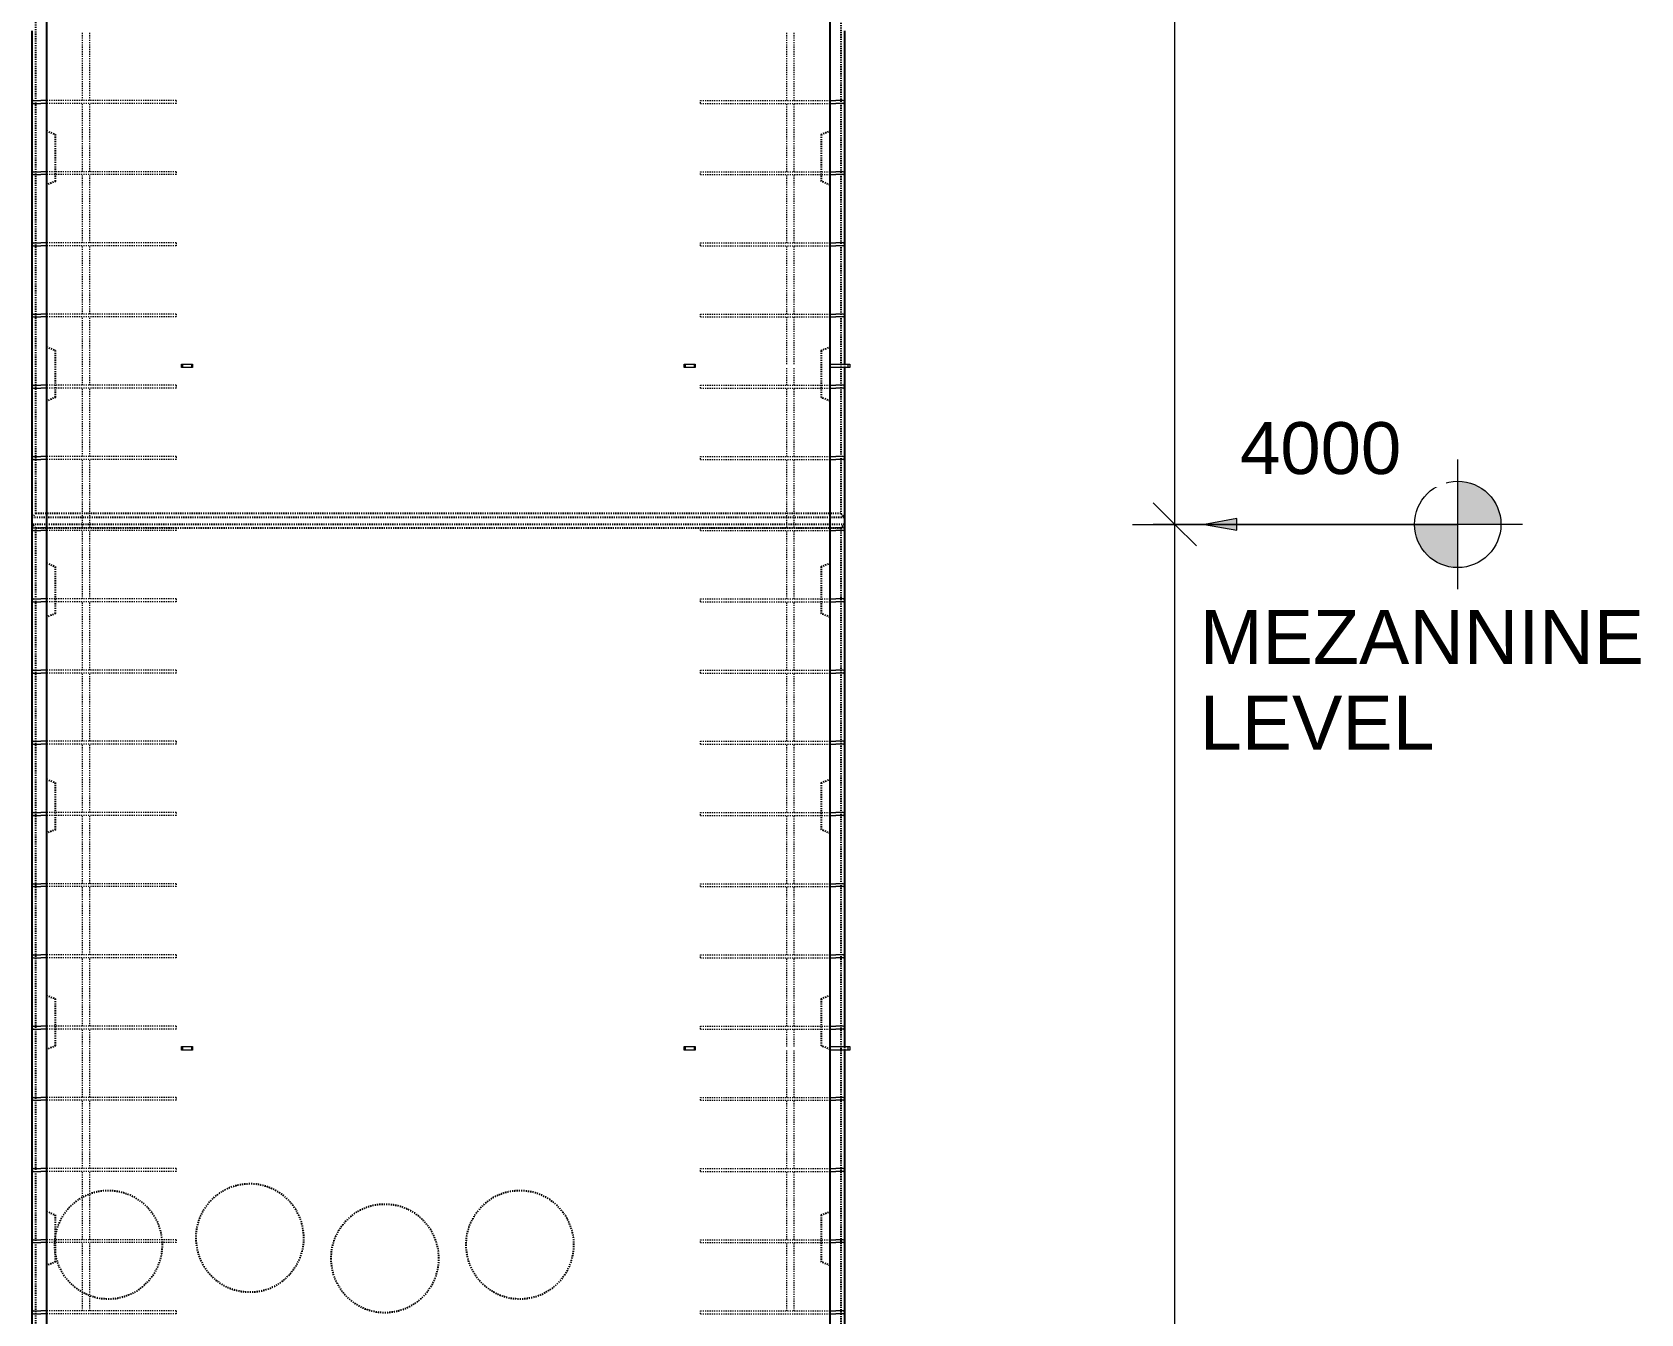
# Model space of a CAD drawing. Header units: millimetres. Extents: x 3013 to 24293, y -3068 to 13086.
# Drawn here: x 10063 to 14530, y 1468 to 5026 of the extents above; entities that cross this region are included whole.
import ezdxf

# ---------------------------------------------------------------- set-up
doc = ezdxf.new("R2010")
doc.units = ezdxf.units.MM
doc.linetypes.add('Dash', pattern=[6.36, 3.18, -3.18])
for name, color, linetype, lineweight in [('A-ANNO-DIMS', 211, 'Continuous', 9), ('A-ANNO-DIMS-60', 211, 'Continuous', 9), ('A-DETL-MBND', 5, 'Continuous', 18), ('A-GENM', 13, 'Continuous', 18), ('A-WALL', 113, 'Continuous', 25), ('A-WALL-HDLN', 110, 'Dash', 25), ('G-ANNO-DIMS', 111, 'Continuous', 9), ('G-ANNO-TEXT', 231, 'Continuous', 9), ('S-RBAR', 171, 'Continuous', 18)]:
    doc.layers.add(name, color=color, linetype=linetype, lineweight=lineweight)
doc.styles.add('Arial_1', font='arial.ttf', dxfattribs={"height": 150})
doc.styles.add('Arial_2', font='arial.ttf', dxfattribs={"height": 144})
doc.styles.add('Nirmala UI Semilight', font='NirmalaS.ttf', dxfattribs={"height": 150})
doc.dimstyles.new('Arrow_Filled_-_2_5_NI_UI', dxfattribs={"dimscale": 304.8, "dimtxt": 157.104592, "dimasz": 0.393701, "dimexe": 0.19685, "dimexo": 0.0625, "dimgap": 0.19685, "dimtad": 1, "dimdec": 0, "dimzin": 0, "dimdsep": 46, "dimtxsty": 'Nirmala UI Semilight', "dimblk1": 'OBLIQUE', "dimblk2": 'OBLIQUE', "dimsah": 1, "dimcen": 0.09, "dimazin": 0, "dimtfac": 1, "dimtdec": 4, "dimtix": 1, "dimtmove": 0, "dimatfit": 3, "dimfxl": 0.19685, "dimfxlon": 1, "dimtvp": 1, "dimtolj": 1, "dimtzin": 0, "dimarcsym": 2})

# ---------------------------------------------------------------- blocks, each defined once
blk = doc.blocks.new('RR spread anchor face based - RR-SA-2_5-200-1726821-Elevation Front')
at = {"layer": 'A-GENM'}
for p, q in [((11873.6, 6760), (11876.1, 6760)), ((11873.6, 6750), (11873.6, 6760)), ((11876.1, 6750), (11873.6, 6750)), ((11876.1, 6760), (11901.1, 6760)), ((11876.1, 6760), (11876.1, 6750)), ((11901.1, 6750), (11876.1, 6750)), ((11901.1, 6760), (11903.6, 6760)), ((11901.1, 6760), (11901.1, 6750)), ((11903.6, 6750), (11901.1, 6750)), ((11903.6, 6760), (11903.6, 6750))]:
    blk.add_line(p, q, dxfattribs=at)
blk = doc.blocks.new('RR spread anchor face based - RR-SA-3_0-200-1726827-Elevation Front')
at = {"layer": 'A-GENM'}
for p, q in [((12278.6, 6760), (12328.6, 6760)), ((12328.6, 6750), (12278.6, 6750)), ((12328.6, 6760), (12333.6, 6760)), ((12328.6, 6750), (12328.6, 6760)), ((12333.6, 6750), (12328.6, 6750)), ((12333.6, 6760), (12333.6, 6750))]:
    blk.add_line(p, q, dxfattribs=at)
blk = doc.blocks.new('DIMBLOCK100-Elevation Front')
at = {"layer": 'A-ANNO-DIMS-60'}
for p, q in [((13236.1, 3660), (13176.1, 3720)), ((13236.1, 3660), (13176.1, 3660)), ((13236.1, -1395), (13236.1, 3660)), ((13236.1, 3660), (13296.1, 3600)), ((13236.1, 3660), (13296.1, 3660)), ((13236.1, -1395), (13176.1, -1335)), ((13236.1, -1395), (13176.1, -1395)), ((13236.1, -1395), (13296.1, -1455)), ((13236.1, -1395), (13296.1, -1395))]:
    blk.add_line(p, q, dxfattribs=at)
at = {"layer": 'A-ANNO-DIMS-60', "color": 0, "insert": (12980.4, 904), "char_height": 150, "width": 548.438, "attachment_point": 1, "rotation": 90, "line_spacing_factor": 1.142579, "style": 'Nirmala UI Semilight'}
blk.add_mtext('5055', dxfattribs=at)
blk = doc.blocks.new('_Oblique')
at = {"color": 0, "linetype": 'ByBlock', "lineweight": -2}
blk.add_line((-0.5, -0.5), (0.5, 0.5), dxfattribs=at)
blk = doc.blocks.new('DIMBLOCK101-Elevation Front')
at = {"layer": 'A-ANNO-DIMS-60'}
for p, q in [((13236.1, 7660), (13176.1, 7720)), ((13236.1, 7660), (13176.1, 7660)), ((13236.1, 3660), (13236.1, 7660)), ((13236.1, 7660), (13296.1, 7600)), ((13236.1, 7660), (13296.1, 7660)), ((13236.1, 3660), (13176.1, 3720)), ((13236.1, 3660), (13176.1, 3660)), ((13236.1, 3660), (13296.1, 3600)), ((13236.1, 3660), (13296.1, 3660))]:
    blk.add_line(p, q, dxfattribs=at)
at = {"layer": 'A-ANNO-DIMS-60', "color": 0, "insert": (12980.4, 5430.1), "char_height": 150, "width": 551.866, "attachment_point": 1, "rotation": 90, "line_spacing_factor": 1.142579, "style": 'Nirmala UI Semilight'}
blk.add_mtext('4000', dxfattribs=at)
blk = doc.blocks.new('Spot Elevations - M_Spot Elevation - Target Filled-10609-Elevation Front')
at = {"layer": 'G-ANNO-DIMS'}
h = blk.add_hatch(color=256, dxfattribs=at)
edge = h.paths.add_edge_path()
edge.add_line((14045.3, 7660), (14165.3, 7660))
edge.add_arc((14045.3, 7660), 120, 0, 90)
edge.add_line((14045.3, 7780), (14045.3, 7660))
h = blk.add_hatch(color=256, dxfattribs=at)
edge = h.paths.add_edge_path()
edge.add_line((14045.3, 7660), (13925.3, 7660))
edge.add_arc((14045.3, 7660), 120, 180, 270)
edge.add_line((14045.3, 7540), (14045.3, 7660))
for p, q in [((14045.3, 7480), (14045.3, 7840)), ((14225.3, 7660), (13205.3, 7660))]:
    blk.add_line(p, q, dxfattribs=at)
blk.add_circle((14045.3, 7660), 120, dxfattribs=at)

msp = doc.modelspace()

# ---------------------------------------------------------------- hatches: boundary and pattern name
at = {"layer": 'G-ANNO-DIMS'}
msp.add_hatch(color=256, dxfattribs=at).paths.add_polyline_path([(13318.6, 3660), (13408.6, 3644.1), (13408.6, 3675.9)])

# ---------------------------------------------------------------- linework, layer by layer
at = {"layer": 'A-DETL-MBND'}
msp.add_line((13118.6, 3660), (13318.6, 3660), dxfattribs=at)
at = {"layer": 'A-WALL'}
for p, q in [((10102.6, 7060), (10102.6, -1395)), ((12278.6, -1395), (12278.6, 7060)), ((10062.6, 4833.1), (10062.6, 5029.9)), ((12318.6, 5030), (12318.6, 4833)), ((10062.6, 4635.4), (10062.6, 4832.3)), ((12318.6, 4832.3), (12318.6, 4635.4)), ((10062.6, 4437.7), (10062.6, 4634.6)), ((12318.6, 4634.6), (12318.6, 4437.7)), ((10062.6, 4240.1), (10062.6, 4436.9)), ((12318.6, 4437), (12318.6, 4240)), ((10062.6, 4042.4), (10062.6, 4239.3)), ((12318.6, 4239.3), (12318.6, 4105)), ((12318.6, 4095), (12318.6, 4042.4)), ((10062.6, 3844.7), (10062.6, 4041.6)), ((12318.6, 4041.6), (12318.6, 3844.7)), ((10062.6, 3647.1), (10062.6, 3843.9)), ((12318.6, 3844), (12318.6, 3647)), ((10062.6, 3449.4), (10062.6, 3646.3)), ((12318.6, 3646.3), (12318.6, 3449.4)), ((10062.6, 3251.7), (10062.6, 3448.6)), ((12318.6, 3448.6), (12318.6, 3251.7)), ((10062.6, 3054.1), (10062.6, 3250.9)), ((12318.6, 3251), (12318.6, 3054)), ((10062.6, 2856.4), (10062.6, 3053.3)), ((12318.6, 3053.3), (12318.6, 2856.4)), ((10062.6, 2658.7), (10062.6, 2855.6)), ((12318.6, 2855.6), (12318.6, 2658.7)), ((10062.6, 2461.1), (10062.6, 2657.9)), ((12318.6, 2658), (12318.6, 2461)), ((10062.6, 2263.4), (10062.6, 2460.3)), ((12318.6, 2460.3), (12318.6, 2263.4)), ((10062.6, 2065.7), (10062.6, 2262.6)), ((12318.6, 2262.6), (12318.6, 2210)), ((12318.6, 2200), (12318.6, 2065.7)), ((10062.6, 1868.1), (10062.6, 2064.9)), ((12318.6, 2065), (12318.6, 1868)), ((10062.6, 1670.4), (10062.6, 1867.3)), ((12318.6, 1867.3), (12318.6, 1670.4)), ((10062.6, 1472.7), (10062.6, 1669.6)), ((12318.6, 1669.6), (12318.6, 1472.7)), ((10062.6, 1275.1), (10062.6, 1471.9)), ((12318.6, 1472), (12318.6, 1275))]:
    msp.add_line(p, q, dxfattribs=at)
at = {"layer": 'A-WALL-HDLN'}
for p, q in [((10072.6, 3689.9), (10072.6, 7660)), ((12308.6, 7660), (12308.6, 3689.9)), ((10102.6, 4752.5), (10127.6, 4742.5)), ((10127.6, 4612.5), (10127.6, 4742.5)), ((12253.6, 4742.5), (12278.6, 4752.5)), ((12253.6, 4742.5), (12253.6, 4612.5)), ((10127.6, 4612.5), (10102.6, 4602.5)), ((12278.6, 4602.5), (12253.6, 4612.5)), ((10102.6, 4152.5), (10127.6, 4142.5)), ((10127.6, 4012.5), (10127.6, 4142.5)), ((12253.6, 4142.5), (12278.6, 4152.5)), ((12253.6, 4142.5), (12253.6, 4012.5)), ((12318.6, 4105), (12318.6, 4095)), ((10127.6, 4012.5), (10102.6, 4002.5)), ((12278.6, 4002.5), (12253.6, 4012.5)), ((10062.6, 3680), (10072.6, 3689.9)), ((10062.6, 3680), (12318.6, 3680)), ((12308.6, 3689.9), (10072.6, 3689.9)), ((12308.6, 3689.9), (12318.5, 3680)), ((12318.6, 3660), (10062.6, 3660)), ((10072.6, 3650.1), (10062.6, 3660)), ((10072.6, -1395), (10072.6, 3650.1)), ((10072.6, 3650.1), (12308.6, 3650.1)), ((12318.5, 3660), (12308.6, 3650.1)), ((12308.6, 3650.1), (12308.6, -1395)), ((10102.6, 3552.5), (10127.6, 3542.5)), ((10127.6, 3412.5), (10127.6, 3542.5)), ((12253.6, 3542.5), (12278.6, 3552.5)), ((12253.6, 3542.5), (12253.6, 3412.5)), ((10127.6, 3412.5), (10102.6, 3402.5)), ((12278.6, 3402.5), (12253.6, 3412.5)), ((10102.6, 2952.5), (10127.6, 2942.5)), ((12253.6, 2942.5), (12278.6, 2952.5)), ((10127.6, 2812.5), (10127.6, 2942.5)), ((12253.6, 2942.5), (12253.6, 2812.5)), ((10127.6, 2812.5), (10102.6, 2802.5)), ((12278.6, 2802.5), (12253.6, 2812.5)), ((10102.6, 2352.5), (10127.6, 2342.5)), ((10127.6, 2212.5), (10127.6, 2342.5)), ((12253.6, 2342.5), (12278.6, 2352.5)), ((12253.6, 2342.5), (12253.6, 2212.5)), ((10127.6, 2212.5), (10102.6, 2202.5)), ((12278.6, 2202.5), (12253.6, 2212.5)), ((12318.6, 2210), (12318.6, 2200)), ((10102.6, 1752.5), (10127.6, 1742.5)), ((10127.6, 1612.5), (10127.6, 1742.5)), ((12253.6, 1742.5), (12278.6, 1752.5)), ((12253.6, 1742.5), (12253.6, 1612.5)), ((10127.6, 1612.5), (10102.6, 1602.5)), ((12278.6, 1602.5), (12253.6, 1612.5))]:
    msp.add_line(p, q, dxfattribs=at)
for centre, start, end in [((10274.4, 1660), 0, 170.4938), ((10667.1, 1678.9), 0, 180), ((11417.1, 1660), 0, 180), ((11042.1, 1622.2), 0, 180), ((10274.4, 1660), 170.7849, 180), ((10274.4, 1660), 180, 189.2151), ((10274.4, 1660), 189.5062, 0), ((10667.1, 1678.9), 180, 0), ((11417.1, 1660), 180, 0), ((11042.1, 1622.2), 180, 0)]:
    msp.add_arc(centre, 150, start, end, dxfattribs=at)
at = {"layer": 'G-ANNO-DIMS'}
for p, q in [((13408.6, 3675.9), (13318.6, 3660)), ((13408.6, 3644.1), (13408.6, 3675.9)), ((13318.6, 3660), (13408.6, 3644.1)), ((13318.6, 3660), (13816.6, 3660)), ((13816.6, 3660), (14021.8, 3660))]:
    msp.add_line(p, q, dxfattribs=at)
at = {"layer": 'S-RBAR', "linetype": 'Dash'}
for p, q in [((10202.6, 4836.7), (10202.6, 5026.3)), ((10222.6, 4836.7), (10222.6, 5026.3)), ((12158.6, 4836.7), (12158.6, 5026.3)), ((12178.6, 4836.7), (12178.6, 5026.3)), ((10462.6, 4836.7), (10102.6, 4836.7)), ((10462.6, 4828.7), (10102.6, 4828.7)), ((10202.6, 4639), (10202.6, 4828.7)), ((10222.6, 4639), (10222.6, 4828.7)), ((10462.6, 4836.7), (10462.6, 4828.7)), ((11918.6, 4836.7), (12278.5, 4836.7)), ((11918.6, 4828.7), (11918.6, 4836.7)), ((11918.6, 4828.7), (12278.5, 4828.7)), ((12158.6, 4639), (12158.6, 4828.7)), ((12178.6, 4639), (12178.6, 4828.7)), ((10462.6, 4639), (10102.6, 4639)), ((10462.6, 4631), (10102.6, 4631)), ((10202.6, 4441.3), (10202.6, 4631)), ((10222.6, 4441.3), (10222.6, 4631)), ((10462.6, 4639), (10462.6, 4631)), ((11918.6, 4639), (12278.5, 4639)), ((11918.6, 4631), (11918.6, 4639)), ((11918.6, 4631), (12278.5, 4631)), ((12158.6, 4441.3), (12158.6, 4631)), ((12178.6, 4441.3), (12178.6, 4631)), ((10462.6, 4441.3), (10102.6, 4441.3)), ((10462.6, 4433.3), (10102.6, 4433.3)), ((10202.6, 4243.7), (10202.6, 4433.3)), ((10222.6, 4243.7), (10222.6, 4433.3)), ((10462.6, 4441.3), (10462.6, 4433.3)), ((11918.6, 4441.3), (12278.5, 4441.3)), ((11918.6, 4433.3), (11918.6, 4441.3)), ((11918.6, 4433.3), (12278.5, 4433.3)), ((12158.6, 4243.7), (12158.6, 4433.3)), ((12178.6, 4243.7), (12178.6, 4433.3)), ((10462.6, 4243.7), (10102.6, 4243.7)), ((10462.6, 4235.7), (10102.6, 4235.7)), ((10202.6, 4046), (10202.6, 4235.7)), ((10222.6, 4046), (10222.6, 4235.7)), ((10462.6, 4243.7), (10462.6, 4235.7)), ((11918.6, 4243.7), (12278.5, 4243.7)), ((11918.6, 4235.7), (11918.6, 4243.7)), ((11918.6, 4235.7), (12278.5, 4235.7)), ((12158.6, 4105), (12158.6, 4235.7)), ((12178.6, 4105), (12178.6, 4235.7)), ((12158.6, 4046), (12158.6, 4095)), ((12178.6, 4046), (12178.6, 4095)), ((10462.6, 4046), (10102.6, 4046)), ((10462.6, 4038), (10102.6, 4038)), ((10202.6, 3848.3), (10202.6, 4038)), ((10222.6, 3848.3), (10222.6, 4038)), ((10462.6, 4046), (10462.6, 4038)), ((11918.6, 4046), (12278.5, 4046)), ((11918.6, 4038), (11918.6, 4046)), ((11918.6, 4038), (12278.5, 4038)), ((12158.6, 3848.3), (12158.6, 4038)), ((12178.6, 3848.3), (12178.6, 4038)), ((10462.6, 3848.3), (10102.6, 3848.3)), ((10462.6, 3848.3), (10462.6, 3840.3)), ((11918.6, 3848.3), (12278.5, 3848.3)), ((11918.6, 3840.3), (11918.6, 3848.3)), ((10462.6, 3840.3), (10102.6, 3840.3)), ((10202.6, 3650.7), (10202.6, 3840.3)), ((10222.6, 3650.7), (10222.6, 3840.3)), ((11918.6, 3840.3), (12278.5, 3840.3)), ((12158.6, 3650.7), (12158.6, 3840.3)), ((12178.6, 3650.7), (12178.6, 3840.3)), ((10462.6, 3650.7), (10102.6, 3650.7)), ((10462.6, 3642.7), (10102.6, 3642.7)), ((10202.6, 3453), (10202.6, 3642.7)), ((10222.6, 3453), (10222.6, 3642.7)), ((10462.6, 3650.7), (10462.6, 3642.7)), ((11918.6, 3650.7), (12278.5, 3650.7)), ((11918.6, 3642.7), (11918.6, 3650.7)), ((11918.6, 3642.7), (12278.5, 3642.7)), ((12158.6, 3453), (12158.6, 3642.7)), ((12178.6, 3453), (12178.6, 3642.7)), ((10462.6, 3453), (10102.6, 3453)), ((10462.6, 3445), (10102.6, 3445)), ((10202.6, 3255.3), (10202.6, 3445)), ((10222.6, 3255.3), (10222.6, 3445)), ((10462.6, 3453), (10462.6, 3445)), ((11918.6, 3453), (12278.5, 3453)), ((11918.6, 3445), (11918.6, 3453)), ((11918.6, 3445), (12278.5, 3445)), ((12158.6, 3255.3), (12158.6, 3445)), ((12178.6, 3255.3), (12178.6, 3445)), ((10462.6, 3255.3), (10102.6, 3255.3)), ((10462.6, 3247.3), (10102.6, 3247.3)), ((10202.6, 3057.7), (10202.6, 3247.3)), ((10222.6, 3057.7), (10222.6, 3247.3)), ((10462.6, 3255.3), (10462.6, 3247.3)), ((11918.6, 3255.3), (12278.5, 3255.3)), ((11918.6, 3247.3), (11918.6, 3255.3)), ((11918.6, 3247.3), (12278.5, 3247.3)), ((12158.6, 3057.7), (12158.6, 3247.3)), ((12178.6, 3057.7), (12178.6, 3247.3)), ((10462.6, 3057.7), (10102.6, 3057.7)), ((10462.6, 3049.7), (10102.6, 3049.7)), ((10202.6, 2860), (10202.6, 3049.7)), ((10222.6, 2860), (10222.6, 3049.7)), ((10462.6, 3057.7), (10462.6, 3049.7)), ((11918.6, 3057.7), (12278.5, 3057.7)), ((11918.6, 3049.7), (11918.6, 3057.7)), ((11918.6, 3049.7), (12278.5, 3049.7)), ((12158.6, 2860), (12158.6, 3049.7)), ((12178.6, 2860), (12178.6, 3049.7)), ((10462.6, 2860), (10102.6, 2860)), ((10462.6, 2860), (10462.6, 2852)), ((11918.6, 2860), (12278.5, 2860)), ((11918.6, 2852), (11918.6, 2860)), ((10462.6, 2852), (10102.6, 2852)), ((10202.6, 2662.3), (10202.6, 2852)), ((10222.6, 2662.3), (10222.6, 2852)), ((11918.6, 2852), (12278.5, 2852)), ((12158.6, 2662.3), (12158.6, 2852)), ((12178.6, 2662.3), (12178.6, 2852)), ((10462.6, 2662.3), (10102.6, 2662.3)), ((10462.6, 2654.3), (10102.6, 2654.3)), ((10202.6, 2464.7), (10202.6, 2654.3)), ((10222.6, 2464.7), (10222.6, 2654.3)), ((10462.6, 2662.3), (10462.6, 2654.3)), ((11918.6, 2662.3), (12278.5, 2662.3)), ((11918.6, 2654.3), (11918.6, 2662.3)), ((11918.6, 2654.3), (12278.5, 2654.3)), ((12158.6, 2464.7), (12158.6, 2654.3)), ((12178.6, 2464.7), (12178.6, 2654.3)), ((10462.6, 2464.7), (10102.6, 2464.7)), ((10462.6, 2464.7), (10462.6, 2456.7)), ((11918.6, 2464.7), (12278.5, 2464.7)), ((11918.6, 2456.7), (11918.6, 2464.7)), ((10462.6, 2456.7), (10102.6, 2456.7)), ((10202.6, 2267), (10202.6, 2456.7)), ((10222.6, 2267), (10222.6, 2456.7)), ((11918.6, 2456.7), (12278.5, 2456.7)), ((12158.6, 2267), (12158.6, 2456.7)), ((12178.6, 2267), (12178.6, 2456.7)), ((10462.6, 2267), (10102.6, 2267)), ((10462.6, 2259), (10102.6, 2259)), ((10202.6, 2069.3), (10202.6, 2259)), ((10222.6, 2069.3), (10222.6, 2259)), ((10462.6, 2267), (10462.6, 2259)), ((11918.6, 2267), (12278.5, 2267)), ((11918.6, 2259), (11918.6, 2267)), ((11918.6, 2259), (12278.5, 2259)), ((12158.6, 2210), (12158.6, 2259)), ((12178.6, 2210), (12178.6, 2259)), ((12158.6, 2069.3), (12158.6, 2200)), ((12178.6, 2069.3), (12178.6, 2200)), ((10462.6, 2069.3), (10102.6, 2069.3)), ((10462.6, 2061.3), (10102.6, 2061.3)), ((10202.6, 1871.7), (10202.6, 2061.3)), ((10222.6, 1871.7), (10222.6, 2061.3)), ((10462.6, 2069.3), (10462.6, 2061.3)), ((11918.6, 2069.3), (12278.5, 2069.3)), ((11918.6, 2061.3), (11918.6, 2069.3)), ((11918.6, 2061.3), (12278.5, 2061.3)), ((12158.6, 1871.7), (12158.6, 2061.3)), ((12178.6, 1871.7), (12178.6, 2061.3)), ((10462.6, 1871.7), (10102.6, 1871.7)), ((10462.6, 1863.7), (10102.6, 1863.7)), ((10202.6, 1674), (10202.6, 1863.7)), ((10222.6, 1674), (10222.6, 1863.7)), ((10462.6, 1871.7), (10462.6, 1863.7)), ((11918.6, 1871.7), (12278.5, 1871.7)), ((11918.6, 1863.7), (11918.6, 1871.7)), ((11918.6, 1863.7), (12278.5, 1863.7)), ((12158.6, 1674), (12158.6, 1863.7)), ((12178.6, 1674), (12178.6, 1863.7)), ((10462.6, 1674), (10102.6, 1674)), ((10462.6, 1666), (10102.6, 1666)), ((10202.6, 1476.3), (10202.6, 1666)), ((10222.6, 1476.3), (10222.6, 1666)), ((10462.6, 1674), (10462.6, 1666)), ((11918.6, 1674), (12278.5, 1674)), ((11918.6, 1666), (11918.6, 1674)), ((11918.6, 1666), (12278.5, 1666)), ((12158.6, 1476.3), (12158.6, 1666)), ((12178.6, 1476.3), (12178.6, 1666)), ((10462.6, 1476.3), (10102.6, 1476.3)), ((10462.6, 1476.3), (10462.6, 1468.3)), ((11918.6, 1476.3), (12278.5, 1476.3)), ((11918.6, 1468.3), (11918.6, 1476.3)), ((10462.6, 1468.3), (10102.6, 1468.3)), ((11918.6, 1468.3), (12278.5, 1468.3))]:
    msp.add_line(p, q, dxfattribs=at)
at = {"layer": 'S-RBAR'}
for p, q in [((10066.6, 4836.7), (10086.6, 4836.7)), ((10066.6, 4828.7), (10086.6, 4828.7)), ((10102.6, 4836.7), (10086.6, 4836.7)), ((10102.6, 4828.7), (10086.6, 4828.7)), ((12278.6, 4836.7), (12294.6, 4836.7)), ((12278.6, 4828.7), (12294.6, 4828.7)), ((12314.6, 4836.7), (12294.6, 4836.7)), ((12314.6, 4828.7), (12294.6, 4828.7)), ((10066.6, 4639), (10086.6, 4639)), ((10066.6, 4631), (10086.6, 4631)), ((10102.6, 4639), (10086.6, 4639)), ((10102.6, 4631), (10086.6, 4631)), ((12278.6, 4639), (12294.6, 4639)), ((12278.6, 4631), (12294.6, 4631)), ((12314.6, 4639), (12294.6, 4639)), ((12314.6, 4631), (12294.6, 4631)), ((10066.6, 4441.3), (10086.6, 4441.3)), ((10066.6, 4433.3), (10086.6, 4433.3)), ((10102.6, 4441.3), (10086.6, 4441.3)), ((10102.6, 4433.3), (10086.6, 4433.3)), ((12278.6, 4441.3), (12294.6, 4441.3)), ((12278.6, 4433.3), (12294.6, 4433.3)), ((12314.6, 4441.3), (12294.6, 4441.3)), ((12314.6, 4433.3), (12294.6, 4433.3)), ((10066.6, 4243.7), (10086.6, 4243.7)), ((10066.6, 4235.7), (10086.6, 4235.7)), ((10102.6, 4243.7), (10086.6, 4243.7)), ((10102.6, 4235.7), (10086.6, 4235.7)), ((12278.6, 4243.7), (12294.6, 4243.7)), ((12278.6, 4235.7), (12294.6, 4235.7)), ((12314.6, 4243.7), (12294.6, 4243.7)), ((12314.6, 4235.7), (12294.6, 4235.7)), ((10066.6, 4046), (10086.6, 4046)), ((10066.6, 4038), (10086.6, 4038)), ((10102.6, 4046), (10086.6, 4046)), ((10102.6, 4038), (10086.6, 4038)), ((12278.6, 4046), (12294.6, 4046)), ((12278.6, 4038), (12294.6, 4038)), ((12314.6, 4046), (12294.6, 4046)), ((12314.6, 4038), (12294.6, 4038)), ((10066.6, 3848.3), (10086.6, 3848.3)), ((10102.6, 3848.3), (10086.6, 3848.3)), ((12278.6, 3848.3), (12294.6, 3848.3)), ((12314.6, 3848.3), (12294.6, 3848.3)), ((10066.6, 3840.3), (10086.6, 3840.3)), ((10102.6, 3840.3), (10086.6, 3840.3)), ((12278.6, 3840.3), (12294.6, 3840.3)), ((12314.6, 3840.3), (12294.6, 3840.3)), ((10066.6, 3650.7), (10086.6, 3650.7)), ((10066.6, 3642.7), (10086.6, 3642.7)), ((10102.6, 3650.7), (10086.6, 3650.7)), ((10102.6, 3642.7), (10086.6, 3642.7)), ((12278.6, 3650.7), (12294.6, 3650.7)), ((12278.6, 3642.7), (12294.6, 3642.7)), ((12314.6, 3650.7), (12294.6, 3650.7)), ((12314.6, 3642.7), (12294.6, 3642.7)), ((10066.6, 3453), (10086.6, 3453)), ((10066.6, 3445), (10086.6, 3445)), ((10102.6, 3453), (10086.6, 3453)), ((10102.6, 3445), (10086.6, 3445)), ((12278.6, 3453), (12294.6, 3453)), ((12278.6, 3445), (12294.6, 3445)), ((12314.6, 3453), (12294.6, 3453)), ((12314.6, 3445), (12294.6, 3445)), ((10066.6, 3255.3), (10086.6, 3255.3)), ((10066.6, 3247.3), (10086.6, 3247.3)), ((10102.6, 3255.3), (10086.6, 3255.3)), ((10102.6, 3247.3), (10086.6, 3247.3)), ((12278.6, 3255.3), (12294.6, 3255.3)), ((12278.6, 3247.3), (12294.6, 3247.3)), ((12314.6, 3255.3), (12294.6, 3255.3)), ((12314.6, 3247.3), (12294.6, 3247.3)), ((10066.6, 3057.7), (10086.6, 3057.7)), ((10066.6, 3049.7), (10086.6, 3049.7)), ((10102.6, 3057.7), (10086.6, 3057.7)), ((10102.6, 3049.7), (10086.6, 3049.7)), ((12278.6, 3057.7), (12294.6, 3057.7)), ((12278.6, 3049.7), (12294.6, 3049.7)), ((12314.6, 3057.7), (12294.6, 3057.7)), ((12314.6, 3049.7), (12294.6, 3049.7)), ((10066.6, 2860), (10086.6, 2860)), ((10102.6, 2860), (10086.6, 2860)), ((12278.6, 2860), (12294.6, 2860)), ((12314.6, 2860), (12294.6, 2860)), ((10066.6, 2852), (10086.6, 2852)), ((10102.6, 2852), (10086.6, 2852)), ((12278.6, 2852), (12294.6, 2852)), ((12314.6, 2852), (12294.6, 2852)), ((10066.6, 2662.3), (10086.6, 2662.3)), ((10066.6, 2654.3), (10086.6, 2654.3)), ((10102.6, 2662.3), (10086.6, 2662.3)), ((10102.6, 2654.3), (10086.6, 2654.3)), ((12278.6, 2662.3), (12294.6, 2662.3)), ((12278.6, 2654.3), (12294.6, 2654.3)), ((12314.6, 2662.3), (12294.6, 2662.3)), ((12314.6, 2654.3), (12294.6, 2654.3)), ((10066.6, 2464.7), (10086.6, 2464.7)), ((10102.6, 2464.7), (10086.6, 2464.7)), ((12278.6, 2464.7), (12294.6, 2464.7)), ((12314.6, 2464.7), (12294.6, 2464.7)), ((10066.6, 2456.7), (10086.6, 2456.7)), ((10102.6, 2456.7), (10086.6, 2456.7)), ((12278.6, 2456.7), (12294.6, 2456.7)), ((12314.6, 2456.7), (12294.6, 2456.7)), ((10066.6, 2267), (10086.6, 2267)), ((10066.6, 2259), (10086.6, 2259)), ((10102.6, 2267), (10086.6, 2267)), ((10102.6, 2259), (10086.6, 2259)), ((12278.6, 2267), (12294.6, 2267)), ((12278.6, 2259), (12294.6, 2259)), ((12314.6, 2267), (12294.6, 2267)), ((12314.6, 2259), (12294.6, 2259)), ((10066.6, 2069.3), (10086.6, 2069.3)), ((10066.6, 2061.3), (10086.6, 2061.3)), ((10102.6, 2069.3), (10086.6, 2069.3)), ((10102.6, 2061.3), (10086.6, 2061.3)), ((12278.6, 2069.3), (12294.6, 2069.3)), ((12278.6, 2061.3), (12294.6, 2061.3)), ((12314.6, 2069.3), (12294.6, 2069.3)), ((12314.6, 2061.3), (12294.6, 2061.3)), ((10066.6, 1871.7), (10086.6, 1871.7)), ((10066.6, 1863.7), (10086.6, 1863.7)), ((10102.6, 1871.7), (10086.6, 1871.7)), ((10102.6, 1863.7), (10086.6, 1863.7)), ((12278.6, 1871.7), (12294.6, 1871.7)), ((12278.6, 1863.7), (12294.6, 1863.7)), ((12314.6, 1871.7), (12294.6, 1871.7)), ((12314.6, 1863.7), (12294.6, 1863.7)), ((10066.6, 1674), (10086.6, 1674)), ((10066.6, 1666), (10086.6, 1666)), ((10102.6, 1674), (10086.6, 1674)), ((10102.6, 1666), (10086.6, 1666)), ((12278.6, 1674), (12294.6, 1674)), ((12278.6, 1666), (12294.6, 1666)), ((12314.6, 1674), (12294.6, 1674)), ((12314.6, 1666), (12294.6, 1666)), ((10066.6, 1476.3), (10086.6, 1476.3)), ((10102.6, 1476.3), (10086.6, 1476.3)), ((12278.6, 1476.3), (12294.6, 1476.3)), ((12314.6, 1476.3), (12294.6, 1476.3)), ((10066.6, 1468.3), (10086.6, 1468.3)), ((10102.6, 1468.3), (10086.6, 1468.3)), ((12278.6, 1468.3), (12294.6, 1468.3)), ((12314.6, 1468.3), (12294.6, 1468.3))]:
    msp.add_line(p, q, dxfattribs=at)
for centre, start, end in [((10066.6, 4832.7), 90, 270), ((12314.6, 4832.7), 270, 90), ((10066.6, 4635), 90, 270), ((12314.6, 4635), 270, 90), ((10066.6, 4437.3), 90, 270), ((12314.6, 4437.3), 270, 90), ((10066.6, 4239.7), 90, 270), ((12314.6, 4239.7), 270, 90), ((10066.6, 4042), 90, 270), ((12314.6, 4042), 270, 90), ((10066.6, 3844.3), 90, 270), ((12314.6, 3844.3), 270, 90), ((10066.6, 3646.7), 90, 270), ((12314.6, 3646.7), 270, 90), ((10066.6, 3449), 90, 270), ((12314.6, 3449), 270, 90), ((10066.6, 3251.3), 90, 270), ((12314.6, 3251.3), 270, 90), ((10066.6, 3053.7), 90, 270), ((12314.6, 3053.7), 270, 90), ((10066.6, 2856), 90, 270), ((12314.6, 2856), 270, 90), ((10066.6, 2658.3), 90, 270), ((12314.6, 2658.3), 270, 90), ((10066.6, 2460.7), 90, 270), ((12314.6, 2460.7), 270, 90), ((10066.6, 2263), 90, 270), ((12314.6, 2263), 270, 90), ((10066.6, 2065.3), 90, 270), ((12314.6, 2065.3), 270, 90), ((10066.6, 1867.7), 90, 270), ((12314.6, 1867.7), 270, 90), ((10066.6, 1670), 90, 270), ((12314.6, 1670), 270, 90), ((10066.6, 1472.3), 90, 270), ((12314.6, 1472.3), 270, 90)]:
    msp.add_arc(centre, 4, start, end, dxfattribs=at)

# ---------------------------------------------------------------- block references
at = {"layer": 'A-GENM'}
for name, p in [('RR spread anchor face based - RR-SA-2_5-200-1726821-Elevation Front', (-1396, -2655)), ('RR spread anchor face based - RR-SA-2_5-200-1726821-Elevation Front', (0, -2655)), ('RR spread anchor face based - RR-SA-3_0-200-1726827-Elevation Front', (0, -2655)), ('RR spread anchor face based - RR-SA-2_5-200-1726821-Elevation Front', (-1396, -4550)), ('RR spread anchor face based - RR-SA-2_5-200-1726821-Elevation Front', (0, -4550)), ('RR spread anchor face based - RR-SA-3_0-200-1726827-Elevation Front', (0, -4550))]:
    msp.add_blockref(name, p, dxfattribs=at)
at = {"layer": 'G-ANNO-DIMS'}
msp.add_blockref('Spot Elevations - M_Spot Elevation - Target Filled-10609-Elevation Front', (-23.5, -4000), dxfattribs=at)

# ---------------------------------------------------------------- texts
at = {"layer": 'G-ANNO-TEXT', "color": 7, "char_height": 150, "attachment_point": 1, "style": 'Arial_1'}
for s, insert, width in [('MEZANNINE', (13305.5, 3422.3), 1486.329), ('LEVEL', (13305.5, 3184.2), 784.05)]:
    msp.add_mtext(s, dxfattribs=dict(at, insert=insert, width=width))

# ---------------------------------------------------------------- dimensions: what is measured, and where the dimension line sits
at = {"layer": 'A-ANNO-DIMS'}
for base, p1, p2, override, picture, middle in [((13236.1, 7660), (13176.1, 3660), (13176.1, 7660), {"dimpost": '<>', "dimfxl": 4000}, 'DIMBLOCK101-Elevation Front', (13098.6, 5660)), ((13236.1, 3660), (13176.1, -1395), (13176.1, 3660), {"dimpost": '<>', "dimfxl": 5055}, 'DIMBLOCK100-Elevation Front', (13098.6, 1132.5))]:
    dim = msp.add_linear_dim(base=base, p1=p1, p2=p2, angle=90, dimstyle='Arrow_Filled_-_2_5_NI_UI', override=override, dxfattribs=at)
    dim.commit()
    dim.dimension.update_dxf_attribs({"geometry": picture, "text_midpoint": middle})

# ---------------------------------------------------------------- next in the draw order: texts
at = {"layer": 'G-ANNO-DIMS', "insert": (13417.5, 3943.7), "char_height": 144, "width": 535.947, "attachment_point": 1, "line_spacing_factor": 0.941778, "style": 'Arial_2', "bg_fill": 3, "box_fill_scale": 1.25, "bg_fill_color": 256, "bg_fill_true_color": 13158600, "bg_fill_transparency": 0}
msp.add_mtext('4000', dxfattribs=at)

doc.saveas('drawing.dxf')
